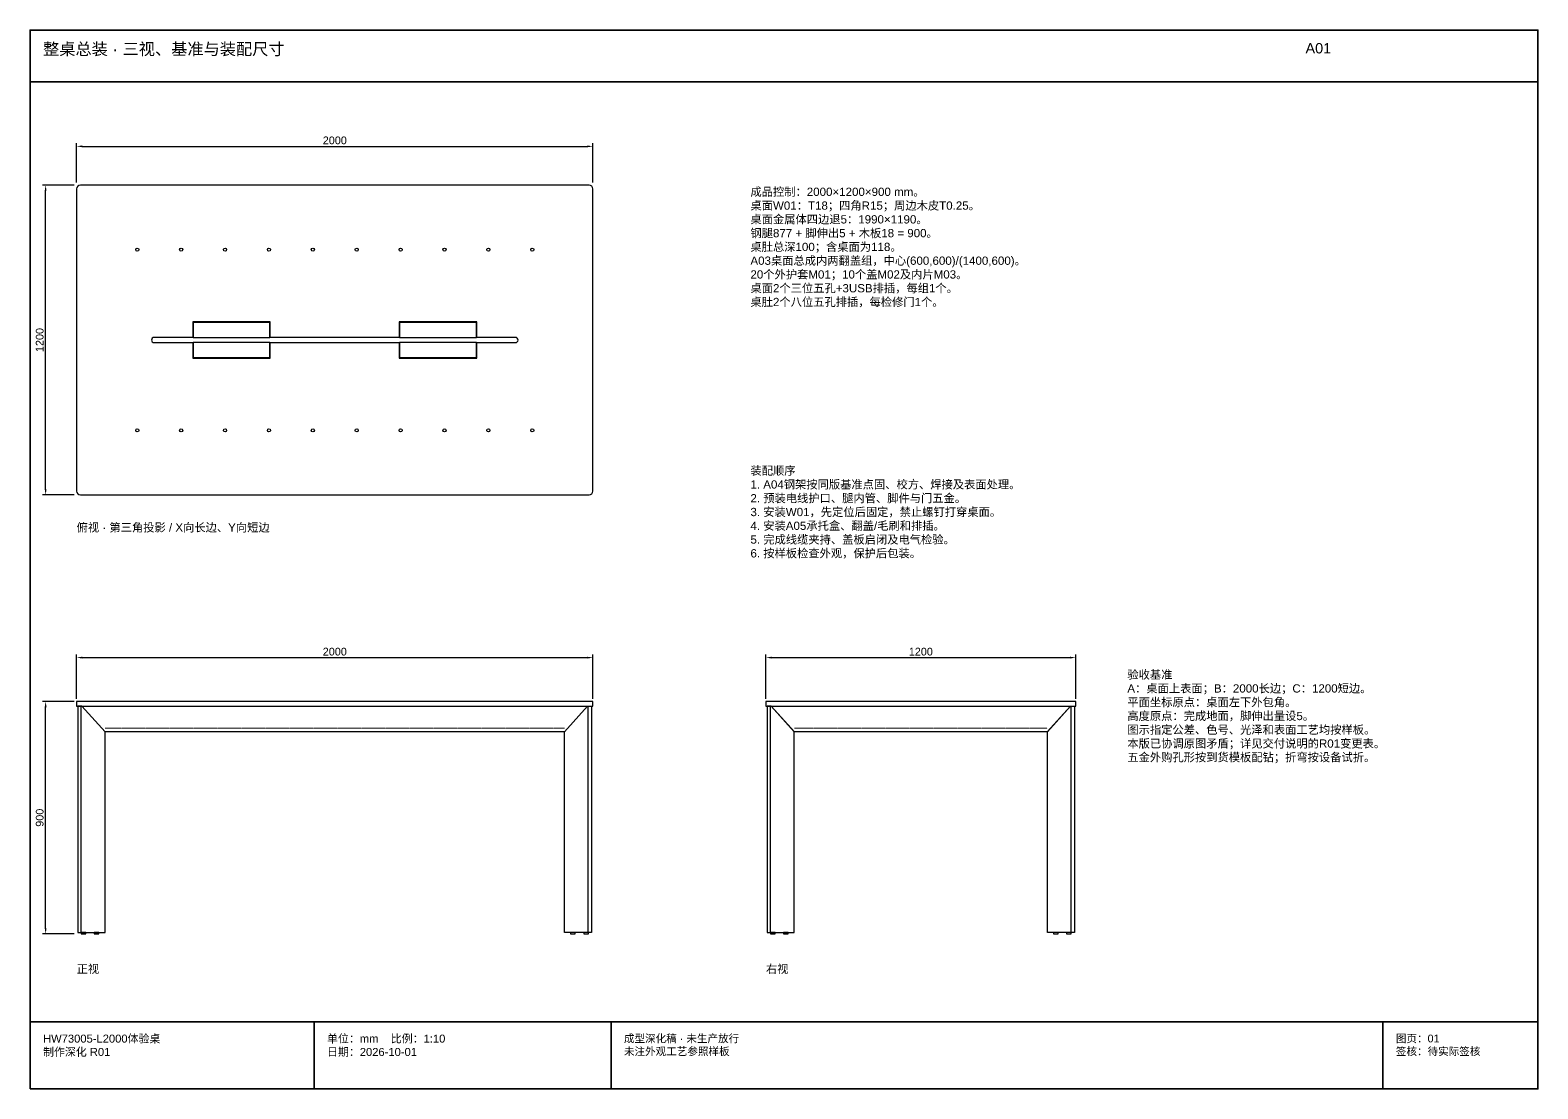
# Model space of a CAD drawing. Header units: millimetres. Extents: x 50 to 288830, y 0 to 4150.
# Drawn here: x 50 to 5890, y 50 to 4150 of the extents above; entities that cross this region are included whole.
import ezdxf

# ---------------------------------------------------------------- set-up
doc = ezdxf.new("R2010")
doc.units = ezdxf.units.MM
doc.linetypes.add('DASHED', pattern=[1.524, 1.27, -0.254])
for name, color, linetype, lineweight in [('DIM', 7, 'Continuous', 13), ('FRAME', 7, 'Continuous', 35), ('HIDDEN', 8, 'DASHED', 13), ('NOTE', 7, 'Continuous', 18), ('OUTLINE', 7, 'Continuous', 25)]:
    doc.layers.add(name, color=color, linetype=linetype, lineweight=lineweight)
doc.styles.add('CN', font='Arial Unicode.ttf')
doc.dimstyles.new('D10', dxfattribs={"dimtxt": 30, "dimasz": 22, "dimexe": 12, "dimexo": 10, "dimgap": 8, "dimtad": 1, "dimdsep": 46, "dimtxsty": 'CN', "dimcen": 2.5, "dimclrd": 7, "dimclre": 7, "dimclrt": 7, "dimazin": 3, "dimtfac": 1, "dimtmove": 0, "dimatfit": 3})

msp = doc.modelspace()

# ---------------------------------------------------------------- linework, layer by layer
at = {"layer": 'FRAME'}
for p, q in [((50, 3950), (5890, 3950)), ((50, 310), (5890, 310)), ((1150, 50), (1150, 310)), ((2300, 50), (2300, 310)), ((5290, 50), (5290, 310))]:
    msp.add_line(p, q, dxfattribs=at)
msp.add_lwpolyline([(50, 50), (5890, 50), (5890, 4150), (50, 4150)], close=True, dxfattribs=at)
at = {"layer": 'HIDDEN'}
for p, q in [((340.47, 1447), (2119.53, 1447)), ((3010.47, 1447), (3989.53, 1447))]:
    msp.add_line(p, q, dxfattribs=at)
at = {"layer": 'OUTLINE'}
for p, q in [((230, 3535), (230, 2365)), ((2215, 3550), (245, 3550)), ((2230, 2365), (2230, 3535)), ((245, 2350), (2215, 2350)), ((248.03, 655), (248.03, 1532)), ((2211.97, 655), (2211.97, 1532)), ((2918.03, 655), (2918.03, 1532)), ((4081.97, 655), (4081.97, 1532))]:
    msp.add_line(p, q, dxfattribs=at)
for points in [[(1930, 2960), (1780, 2960), (1780, 3020), (1480, 3020), (1480, 2960), (980, 2960), (980, 3020), (680, 3020), (680, 2960), (530, 2960)], [(530, 2940), (680, 2940), (680, 2880), (980, 2880), (980, 2940), (1480, 2940), (1480, 2880), (1780, 2880), (1780, 2940), (1930, 2940)]]:
    msp.add_lwpolyline(points, dxfattribs=at)
for points in [[(681, 2960), (979, 2960), (979, 3018), (681, 3018)], [(1481, 2960), (1779, 2960), (1779, 3018), (1481, 3018)], [(681, 2882), (979, 2882), (979, 2940), (681, 2940)], [(1481, 2882), (1779, 2882), (1779, 2940), (1481, 2940)], [(230, 1532), (2230, 1532), (2230, 1550), (230, 1550)], [(235, 655), (339.95, 655), (339.95, 1432), (250.75, 1532), (235, 1532)], [(250.75, 1532), (2209.25, 1532), (2119.53, 1432), (340.47, 1432)], [(2225, 655), (2120.05, 655), (2120.05, 1432), (2209.25, 1532), (2225, 1532)], [(2900, 1532), (4100, 1532), (4100, 1550), (2900, 1550)], [(2905, 655), (3009.95, 655), (3009.95, 1432), (2920.75, 1532), (2905, 1532)], [(2920.75, 1532), (4079.25, 1532), (3989.53, 1432), (3010.47, 1432)], [(4095, 655), (3990.05, 655), (3990.05, 1432), (4079.25, 1532), (4095, 1532)], [(247.29, 650), (265.29, 650), (265.29, 655), (247.29, 655)], [(298.55, 650), (316.55, 650), (316.55, 655), (298.55, 655)], [(2143.45, 650), (2161.45, 650), (2161.45, 655), (2143.45, 655)], [(2194.71, 650), (2212.71, 650), (2212.71, 655), (2194.71, 655)], [(2917.29, 650), (2935.29, 650), (2935.29, 655), (2917.29, 655)], [(2968.55, 650), (2986.55, 650), (2986.55, 655), (2968.55, 655)], [(4013.45, 650), (4031.45, 650), (4031.45, 655), (4013.45, 655)], [(4064.71, 650), (4082.71, 650), (4082.71, 655), (4064.71, 655)]]:
    msp.add_lwpolyline(points, close=True, dxfattribs=at)
for centre in [(465, 3300), (635, 3300), (805, 3300), (975, 3300), (1145, 3300), (1315, 3300), (1485, 3300), (1655, 3300), (1825, 3300), (1995, 3300), (465, 2600), (635, 2600), (805, 2600), (975, 2600), (1145, 2600), (1315, 2600), (1485, 2600), (1655, 2600), (1825, 2600), (1995, 2600)]:
    msp.add_circle(centre, 5.95, dxfattribs=at)
for centre, radius, start, end in [((245, 3535), 15, 90, 180), ((2215, 3535), 15, 0, 90), ((530, 2950), 10, 90, 270), ((1930, 2950), 10, 270, 90), ((245, 2365), 15, 180, 270), ((2215, 2365), 15, 270, 360)]:
    msp.add_arc(centre, radius, start, end, dxfattribs=at)

# ---------------------------------------------------------------- texts
at = {"layer": 'NOTE', "attachment_point": 1, "style": 'CN'}
for s, insert, char_height, width in [('整桌总装 · 三视、基准与装配尺寸', (100, 4100), 46, 4840), ('A01', (4990, 4100), 40, 900), ('成品控制：2000×1200×900 mm。\\P桌面W01：T18；四角R15；周边木皮T0.25。\\P桌面金属体四边退5：1990×1190。\\P钢腿877 + 脚伸出5 + 木板18 = 900。\\P桌肚总深100；含桌面为118。\\PA03桌面总成内两翻盖组，中心(600,600)/(1400,600)。\\P20个外护套M01；10个盖M02及内片M03。\\P桌面2个三位五孔+3USB排插，每组1个。\\P桌肚2个八位五孔排插，每检修门1个。', (2840, 3540), 32, 2800), ('装配顺序\\P1. A04钢架按同版基准点固、校方、焊接及表面处理。\\P2. 预装电线护口、腿内管、脚件与门五金。\\P3. 安装W01，先定位后固定，禁止螺钉打穿桌面。\\P4. 安装A05承托盒、翻盖/毛刷和排插。\\P5. 完成线缆夹持、盖板启闭及电气检验。\\P6. 按样板检查外观，保护后包装。', (2840, 2460), 32, 2800), ('俯视 · 第三角投影 / X向长边、Y向短边', (230, 2240), 32, 2200), ('验收基准\\PA：桌面上表面；B：2000长边；C：1200短边。\\P平面坐标原点：桌面左下外包角。\\P高度原点：完成地面，脚伸出量设5。\\P图示指定公差、色号、光泽和表面工艺均按样板。\\P本版已协调原图矛盾；详见交付说明的R01变更表。\\P五金外购孔形按到货模板配钻；折弯按设备试折。', (4300, 1670), 32, 1540), ('正视', (230, 530), 32, 1800), ('右视', (2900, 530), 32, 1300), ('HW73005-L2000体验桌\\P制作深化 R01', (100, 260), 31, 1000), ('单位：mm    比例：1:10\\P日期：2026-10-01', (1200, 260), 31, 1050), ('成型深化稿 · 未生产放行\\P未注外观工艺参照样板', (2350, 260), 30, 2890), ('图页：01\\P签核：待实际签核', (5340, 260), 30, 550)]:
    msp.add_mtext(s, dxfattribs=dict(at, insert=insert, char_height=char_height, width=width))

# ---------------------------------------------------------------- dimensions: what is measured, and where the dimension line sits
at = {"layer": 'DIM'}
for base, p1, p2 in [((230, 3700), (230, 3550), (2230, 3550)), ((230, 1720), (230, 1550), (2230, 1550)), ((2900, 1720), (2900, 1550), (4100, 1550))]:
    msp.add_linear_dim(base=base, p1=p1, p2=p2, dimstyle='D10', dxfattribs=at).render()
for base, p1, p2 in [((110, 2350), (230, 2350), (230, 3550)), ((110, 650), (230, 650), (230, 1550))]:
    msp.add_linear_dim(base=base, p1=p1, p2=p2, angle=90, dimstyle='D10', dxfattribs=at).render()

doc.saveas('drawing.dxf')
